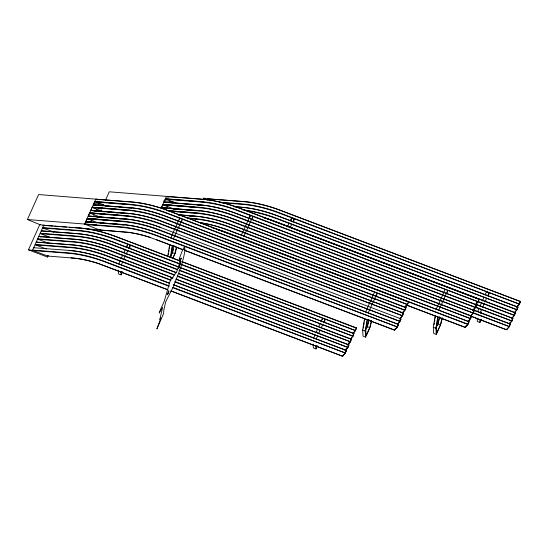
<?xml version="1.0" encoding="UTF-8"?>
<svg xmlns="http://www.w3.org/2000/svg" width="548" height="548" viewBox="0 0 548 548"><rect width="100%" height="100%" fill="white"/><g stroke="black" fill="none" stroke-linecap="round" stroke-linejoin="round"><path stroke-width="0.82" d="M170.962 290.892L342.527 356.2L170.901 290.988M346.357 350.378L345.096 353.179L342.527 356.2L345.466 353.056L346.357 350.378L173.565 284.72M176.086 279.103L348.884 344.761L347.624 347.569L345.048 350.583M351.405 339.144L350.145 341.952L347.576 344.966L350.514 341.829L351.405 339.144L178.614 273.486M350.467 339.233L353.035 336.212L353.919 333.643L113.854 242.428A78.268 37.086 24.2 0 0 76.658 233.647L41.237 230.879L76.864 233.585A78.001 36.963 24.2 0 1 113.936 242.339L353.933 333.526L352.665 336.335L350.61 338.753M182.059 261.649L356.453 327.916L355.193 330.725L352.617 333.739M399.971 318.813L402.54 315.792L403.424 313.223L163.352 222.009A78.268 37.086 24.2 0 0 126.156 213.22L90.742 210.459L126.362 213.165A78.001 36.963 24.2 0 1 163.441 221.919L403.431 313.107L402.17 315.915L399.602 318.929M95.927 205.212L93.263 204.849L128.89 207.548A78.001 36.963 24.2 0 1 165.962 216.302L405.952 307.497L404.691 310.298L402.122 313.319M198.575 222.378A78.001 36.963 24.2 0 1 229.037 230.413L469.02 321.717L467.766 324.409L465.197 327.423L406.123 304.976M178.655 214.802L194.485 216.042A78.001 36.963 24.2 0 1 231.564 224.796L471.554 315.984L470.294 318.792L468.239 321.203M166.571 202.479L163.907 202.109L199.534 204.808A78.001 36.963 24.2 0 1 236.606 213.569L476.602 304.757L475.342 307.565L472.766 310.579M479.123 299.139L477.863 301.948L475.294 304.962L478.233 301.825L479.123 299.139L239.134 207.952A78.001 36.963 24.2 0 0 202.061 199.198L109.278 191.8L105.401 200.417M472.198 316.6L506.503 329.759L471.383 316.415M510.339 323.937L509.078 326.745L506.503 329.759L509.448 326.622L510.339 323.937L473.541 309.956M476.061 304.339L512.86 318.32L511.599 321.128L509.544 323.539M263.499 217.529A78.001 36.963 24.2 0 1 275.391 221.515L515.387 312.703L514.12 315.511L512.065 317.922M234.174 206.623L240.839 207.144A78.001 36.963 24.2 0 1 277.918 215.898L517.908 307.092L516.648 309.894L514.079 312.915M517.764 305.407L516.97 307.175L519.538 304.161L520.422 301.592L280.357 210.377A78.268 37.086 24.2 0 0 243.161 201.589L207.74 198.828L243.367 201.527A78.001 36.963 24.2 0 1 280.439 210.288L520.429 301.475L519.168 304.284L516.6 307.298M45.45 225.646L39.799 224.57L28.441 249.833L47.409 257.039L47.58 256.032L48.197 256.005M127.198 246.586L127.451 245.045M129.671 248.347L130.177 245.264L128.821 248.285M169.688 244.456L167.777 256.005L170.373 256.991L172.284 245.442M168.298 254.841L168.558 253.279M168.818 251.71L169.079 250.141M169.332 248.58L169.592 247.011M172.449 246.436L171.003 257.464M179.34 219.858L179.614 218.207L170.777 237.859M181.662 222.495L182.21 219.193L173.38 238.846M249.984 217.118L250.258 215.467L241.428 235.119M252.313 219.755L252.854 216.453L244.024 236.106M291.18 220.152L291.563 217.837L294.16 218.823L293.646 221.906M322.197 319.861L322.45 318.32L321.094 321.34M324.539 322.388L325.046 319.306L323.69 322.327M371.633 320.998L370.01 327.416L365.639 337.136L363.043 336.15L362.646 330.047L364.557 318.498M363.297 328.101L363.557 326.533M363.817 324.971L364.201 322.621M364.461 321.06L364.721 319.491M365.639 337.136L365.242 331.033L367.153 319.484M367.318 320.477L365.763 329.869L366.139 335.602L369.736 327.608L371.544 320.47M376.531 296.536L377.079 293.235L368.249 312.887M442.284 318.265L440.654 324.676L436.29 334.396L433.687 333.41L433.29 327.307L435.201 315.758M434.071 324.58L434.331 323.012M434.591 321.45L434.852 319.881M435.105 318.32L435.365 316.751M436.29 334.396L435.886 328.293L437.797 316.744M437.968 317.737L436.414 327.129L436.783 332.869L440.38 324.868L442.188 317.73M447.182 293.796L447.723 290.495L438.893 310.147M488.515 295.947L489.028 292.865L486.425 291.879L485.069 294.899M170.633 256.211L172.271 252.573L174.079 245.442M172.545 252.381L173.36 249.176M172.579 258.656L174.867 253.56L176.477 247.223M176.771 246.956L175.141 253.375L172.791 258.608M365.174 330.978L367.133 326.622L368.941 319.484M367.612 325.628L369.037 320.011M435.824 328.245L437.784 323.882L439.592 316.744M438.263 322.888L439.681 317.278M178.888 267.157L180.778 261.211L178.552 268.547M173.613 286.029C178.175 274.247 183.327 262.239 185.046 249.683L184.751 249.909L184.751 249.224L184.368 250.066L184.566 249.258L184.231 249.826L184.813 248.285L184.745 246.374L182.477 250.141L179.285 258.731L179.244 259.663L179.778 258.286L179.511 261.108L181.32 258.046L176.84 271.411L171.695 278.953L171.168 278.316L169.606 282.672L164.195 301.407L159.591 311.634L159.208 313.072L162.633 307.346L159.831 319.532L160.742 317.956L160.694 318.532L156.899 328.903L163.647 313.401L163.749 310.524L165.688 301.777L173.291 286.81M40.381 224.838L27.4 219.529L38.627 194.54L131.205 201.993A78.268 37.086 24.2 0 1 168.4 210.781L408.472 301.996L407.589 304.565L404.643 307.702C406.438 307.099 407.883 302.489 408.644 302.208M28.441 249.833L32.51 250.313L43.861 225.043M47.409 257.039L48.101 255.512M183.087 249.689L150.803 237.688A70.151 33.243 24.2 0 0 128.431 232.4L99.606 230.002L84.632 224.05L95.79 199.232L131.41 201.931A78.001 36.963 24.2 0 1 168.483 210.692L467.766 324.409L469.033 321.601M403.287 311.428L402.492 313.196L405.061 310.182L164.818 218.755A78.268 37.086 24.2 0 0 127.622 209.966L92.208 207.206L90.715 210.514L129.17 213.754M93.372 205.014L94.777 201.479L133.233 204.719M91.002 221.83L91.694 220.282M93.434 216.412L94.126 214.864M95.866 210.994L96.564 209.446M98.304 205.582L98.996 204.034L98.078 202.657M100.496 211.329L101.202 209.774M102.949 205.877L103.654 204.315M96.9 225.009L27.4 219.529M99.606 230.002L100.25 229.913M118.752 263.924L120.108 260.903M121.129 258.635L122.827 254.854M123.848 252.587L125.204 249.566M126.225 247.299L127.581 244.271M121.348 264.917L122.704 261.889M123.725 259.622L125.424 255.841M126.102 254.334L127.8 250.552M122.259 271.89L121.608 273.342L121.498 271.705M118.258 270.075L118.512 273.89L121.108 274.877L122.451 271.883M479.295 299.468L239.051 208.041A78.268 37.086 24.2 0 0 201.849 199.253L166.434 196.492L161.359 207.781L162.845 204.466L198.266 207.226A78.268 37.086 24.2 0 1 235.462 216.015L475.712 307.442L473.136 310.456L473.931 308.688M164.016 202.274L165.421 198.739L203.877 201.979M166.517 208.261L167.558 205.938M168.948 202.842L169.647 201.294L173.058 201.493M171.202 255.375L172.209 253.135M203.089 199.657L203.781 198.129L209.432 199.205M207.158 200.136L207.843 198.602M287.488 226.906L289.18 223.125M290.2 220.858L291.563 217.837M290.084 227.893L291.783 224.111M292.803 221.844L294.16 218.823M313.62 337.972L314.977 334.944M315.997 332.677L317.696 328.896M318.71 326.629L320.073 323.608M316.217 338.959L317.573 335.931M318.594 333.664L320.292 329.889M321.313 327.622L322.669 324.594M317.128 345.932L316.477 347.384L316.367 345.747M313.127 344.117L313.381 347.932L315.977 348.918L317.319 345.925M346.213 348.692L345.418 350.46L347.994 347.446L348.884 344.761M348.206 344.254L349.001 342.486M356.453 327.916L355.563 330.602L352.987 333.616M365.646 311.901L374.483 292.248M366.406 328.67L367.413 326.43M395.087 328.869L394.553 330.163L184.608 250.388M395.718 328.273L394.553 330.163L397.122 327.149L398.382 324.341L158.393 233.153A78.001 36.963 24.2 0 0 121.32 224.392L85.694 221.693L90.064 222.2M405.28 306.99L406.075 305.222M436.297 309.161L445.127 289.508M437.051 325.93L438.058 323.69M465.738 326.129L465.197 327.423L468.136 324.286L227.893 232.859A78.268 37.086 24.2 0 0 212.795 227.975M466.362 325.533L465.204 327.307L406.157 304.866M475.924 304.25L476.719 302.482M471.554 315.984L470.664 318.669L468.088 321.683M477.596 311.531L478.952 308.503M479.973 306.236L481.671 302.462M482.35 300.948L484.048 297.167M480.192 312.518L481.555 309.497M482.569 307.223L484.268 303.448M484.953 301.934L486.651 298.153M487.665 295.886L489.028 292.865M480.781 313.538L481.459 312.031M480.452 320.943L481.11 319.491M477.157 318.436L477.356 321.491L479.952 322.477L481.302 319.484M507.407 328.458L506.516 329.643M510.195 322.251L509.4 324.019L511.969 321.005L512.86 318.32M515.387 312.703L514.49 315.388L511.921 318.409M353.07 335.061L353.933 333.526M345.5 351.905L346.35 350.494L173.504 284.816M405.095 309.024L405.952 307.497M402.568 314.641L403.431 313.107M399.533 320.861L401.074 319.052C400.335 318.957 399.266 323.553 397.588 323.943M397.444 324.423L400.013 321.409L400.896 318.84L160.831 227.626A78.268 37.086 24.2 0 0 123.636 218.837L88.214 216.076L89.68 212.823L125.102 215.583A78.268 37.086 24.2 0 1 162.297 224.365L402.54 315.792L162.174 224.728A78.001 36.963 24.2 0 0 125.102 215.974L90.098 213.241L89.68 212.823L128.136 216.056M397.355 325.546L398.382 324.341L397.492 327.026L394.56 330.047L185.477 250.6M397.526 325.875L398.375 324.457L158.31 233.236A78.268 37.086 24.2 0 0 121.115 224.454L85.694 221.693L124.149 224.933L120.738 224.659M475.739 306.291L476.602 304.757M473.219 311.901L474.246 310.695C473.486 310.976 472.04 315.593 470.246 316.196M470.616 316.073L473.184 313.052L474.068 310.49L234.003 219.269A78.268 37.086 24.2 0 0 196.807 210.487L161.386 207.719L197.013 210.425A78.001 36.963 24.2 0 1 234.085 219.179L510.503 324.258M468.17 323.135L469.02 321.717L228.954 230.503A78.268 37.086 24.2 0 0 198.383 222.44M519.572 303.01L520.429 301.475M517.045 308.62L517.908 307.092M514.449 312.792L517.017 309.778L517.901 307.209L277.829 215.987A78.268 37.086 24.2 0 0 240.634 207.206L233.886 206.678M512.003 319.854L512.853 318.436L476.041 304.448M93.886 204.822L93.263 204.849L131.719 208.082M164.53 202.082L163.914 202.109L202.363 205.349M44.381 225.242L43.765 225.269L79.385 227.968A78.001 36.963 24.2 0 1 116.464 236.729L180.456 261.04M176.209 272.575L111.415 247.956A78.001 36.963 24.2 0 0 74.343 239.202L38.716 236.496L74.131 239.257A78.268 37.086 24.2 0 1 111.326 248.045L176.148 272.671M34.291 247.696L33.668 247.723L69.295 250.429A78.001 36.963 24.2 0 1 106.367 259.183L169.565 283.2M475.301 304.846L475.664 304.839M404.657 307.586L405.013 307.579M347.583 344.85L347.946 344.843M342.534 356.084L342.897 356.077M102.414 204.233L93.907 203.616M219.33 202.171L242.1 203.945A78.268 37.086 24.2 0 1 279.295 212.734L519.538 304.161L279.179 213.097A78.001 36.963 24.2 0 0 242.106 204.336L221.269 202.712M165.791 199.273L200.794 202A78.001 36.963 24.2 0 1 237.873 210.761L478.233 301.825L237.99 210.398A78.268 37.086 24.2 0 0 200.794 201.616L165.373 198.849L177.278 203.637M201.308 207.706L162.852 204.466L163.27 204.89L198.273 207.617A78.001 36.963 24.2 0 1 235.345 216.371L475.342 307.565L476.767 305.085L236.524 213.651A78.268 37.086 24.2 0 0 199.328 204.87M95.147 202.013L130.15 204.74A78.001 36.963 24.2 0 1 167.222 213.501L407.589 304.565L167.339 213.138A78.268 37.086 24.2 0 0 130.143 204.349L94.729 201.589L106.634 206.377M166.873 210.59L195.746 212.843A78.268 37.086 24.2 0 1 232.941 221.625L473.184 313.052L232.825 221.988A78.001 36.963 24.2 0 0 195.752 213.234L169.914 211.22M130.657 210.446L92.208 207.206L92.626 207.624L127.629 210.357A78.001 36.963 24.2 0 1 164.701 219.111L404.691 310.298L406.123 307.818L165.88 216.392A78.268 37.086 24.2 0 0 128.684 207.61M178.258 214.85L194.28 216.097A78.268 37.086 24.2 0 1 231.475 224.886L471.725 316.312M187.32 217.994L193.225 218.46A78.268 37.086 24.2 0 1 230.42 227.242L470.664 318.669L230.297 227.605A78.001 36.963 24.2 0 0 193.225 218.844L188.224 218.46M93.811 219.111L87.159 218.433L122.574 221.193A78.268 37.086 24.2 0 1 159.769 229.982L400.013 321.409L159.653 230.345A78.001 36.963 24.2 0 0 122.581 221.584L87.577 218.858L87.159 218.433L125.615 221.673L123.053 221.467M95.448 219.234L99.428 219.392M90.708 222.241L85.803 221.858L87.269 218.597L100.901 219.693M93.167 222.426L97.256 222.748M84.632 224.05L120.053 226.81A78.268 37.086 24.2 0 1 157.249 235.599L397.492 327.026L157.132 235.955A78.001 36.963 24.2 0 0 120.053 227.201L85.05 224.475M42.84 225.283L45.388 225.481M47.087 225.612L53.033 226.077M54.738 226.208L59.835 226.605M61.534 226.742L66.63 227.139M69.178 227.338L73.425 227.667M75.124 227.797L99.421 229.845M100.222 229.975L128.622 232.338A69.87 33.113 24.2 0 1 133.26 233.064M180.799 264.458L355.563 330.602L115.32 239.175A78.268 37.086 24.2 0 0 78.117 230.386L42.703 227.626L43.121 228.05L78.124 230.776A78.001 36.963 24.2 0 1 115.196 239.531L179.196 263.848M177.614 269.417L112.792 244.785A78.268 37.086 24.2 0 0 75.597 236.003L40.182 233.243L40.6 233.66L75.603 236.394A78.001 36.963 24.2 0 1 112.676 245.148L177.477 269.767M174.285 274.726L110.271 250.402A78.268 37.086 24.2 0 0 73.076 241.62L37.654 238.853L38.072 239.277L73.076 242.004A78.001 36.963 24.2 0 1 110.155 250.765L174.148 275.082M170.962 280.035L107.744 256.019A78.268 37.086 24.2 0 0 70.548 247.23L35.134 244.47L35.552 244.894L70.555 247.621A78.001 36.963 24.2 0 1 107.627 256.375L170.825 280.391M169.983 202.753L173.394 203.02M176.799 203.294L180.21 203.568M183.614 203.842L187.026 204.116M190.437 204.39L193.841 204.664M197.253 204.938L200.664 205.212M162.955 204.63L165.517 204.836M167.215 204.973L173.182 205.452M174.887 205.589L186.82 206.541M188.526 206.678L193.636 207.089M198.746 207.5L200.452 207.637M161.365 207.781L199.815 211.021M164.88 208.219L168.284 208.487M172.545 208.829L175.107 209.035M179.367 209.377L181.922 209.583M186.183 209.925L188.738 210.131M192.999 210.473L195.554 210.679M167.147 210.624L198.78 213.323M169.812 210.994L175.778 211.473M177.477 211.61L182.594 212.021M184.299 212.158L191.964 212.775M99.339 205.486L102.743 205.76M106.154 206.034L109.559 206.308M112.97 206.582L116.382 206.856M119.786 207.13L123.197 207.404M126.609 207.678L130.013 207.945M92.311 207.37L94.866 207.576M96.571 207.713L102.538 208.192M104.243 208.322L109.353 208.733M111.059 208.87L116.169 209.281M117.875 209.418L123.841 209.898M128.102 210.24L129.808 210.377M178.463 214.912L197.321 216.576L195.615 216.439M181.977 215.343L185.388 215.617M189.649 215.96L192.204 216.165M186.902 218.029L196.259 218.933L193.704 218.727M94.229 210.953L97.64 211.227M101.901 211.569L104.456 211.775M108.716 212.117L111.271 212.323M115.532 212.665L118.094 212.871M122.355 213.213L124.91 213.412M92.345 213.186L97.462 213.597M99.161 213.734L105.127 214.213M106.833 214.35L111.943 214.761M113.648 214.898L121.32 215.515M90.03 216.378L94.29 216.72M96.845 216.926L101.106 217.268M104.517 217.535L107.929 217.809M111.333 218.083L114.744 218.357M119.005 218.7L121.56 218.905M124.965 219.179L126.67 219.316L88.214 216.076L123.841 218.775A78.001 36.963 24.2 0 1 160.913 227.536M102.606 219.83L107.716 220.241M109.422 220.378L114.532 220.782M116.238 220.919L118.793 221.125M92.619 222.399L96.88 222.741M100.291 223.015L103.695 223.289M107.107 223.563L110.518 223.837M113.922 224.111L117.334 224.385M163.708 200.808L169.647 201.294M75.823 258.293L47.58 256.032L32.51 250.313M70.987 257.861L76.405 258.437A70.151 33.243 24.2 0 1 98.777 263.718L167.702 289.769M166.434 196.492L168.031 197.075M95.79 199.232L97.386 199.808M478.308 301.496L514.49 315.388L477.322 301.53M203.781 198.129L205.336 198.719M475.78 307.113L511.969 321.005L475.602 307.449M473.26 312.73L509.448 326.622L472.28 312.757M167.058 196.465L168.585 197.047M163.27 204.89L173.99 208.959M437.784 323.882L440.38 324.868M96.407 199.205L97.941 199.787M433.29 327.307L435.886 328.293M92.626 207.624L103.346 211.699M90.098 213.241L100.818 217.316M156.666 239.777L183.011 249.785M87.577 218.858L97.53 222.639M172.271 252.573L174.867 253.56M367.133 326.622L369.736 327.608M86.317 221.666L87.844 222.248M362.646 330.047L365.242 331.033M180.395 261.136L116.375 236.811A78.268 37.086 24.2 0 0 79.179 228.03M181.998 261.745L356.618 328.238M179.21 270.027L353.035 336.212L179.073 270.376M178.545 273.582L351.576 339.472M177.49 275.945L350.514 341.829L177.346 276.295M43.121 228.05L53.841 232.119M172.887 277.891L108.888 253.573A78.001 36.963 24.2 0 0 71.815 244.812L36.195 242.113L71.61 244.874A78.268 37.086 24.2 0 1 108.805 253.662L172.826 277.987M176.024 279.199L349.049 345.089M174.963 281.556L347.994 347.446L174.826 281.912M40.6 233.66L50.553 237.442M169.503 283.295L106.285 259.273A78.268 37.086 24.2 0 0 69.089 250.491M39.34 236.469L40.867 237.051M169.243 285.96L105.223 261.629A78.268 37.086 24.2 0 0 68.027 252.847L32.606 250.087L33.031 250.505L68.034 253.238A78.001 36.963 24.2 0 1 105.106 261.992L169.106 286.309M173.243 287.474L345.466 353.056L172.305 287.529M38.072 239.277L49.56 243.641M167.77 289.673L98.873 263.636A69.87 33.113 24.2 0 0 88.365 260.608M35.552 244.894L46.272 248.963M515.552 313.031L275.308 221.604A78.268 37.086 24.2 0 0 263.376 217.604M479.753 319.429L479.952 322.477M315.778 345.863L315.977 348.918M120.909 271.822L121.108 274.877M217.467 229.701A78.001 36.963 24.2 0 1 227.776 233.222M134.041 233.208A69.87 33.113 24.2 0 1 150.09 237.339M242.908 209.877A78.268 37.086 24.2 0 1 276.774 218.351L517.017 309.778L276.651 218.707A78.001 36.963 24.2 0 0 246.189 210.679M76.597 258.375A69.87 33.113 24.2 0 1 87.564 260.416M167.798 293.324C165.729 297.379 170.113 291.714 168.743 290.666L167.798 293.324"/></g></svg>
